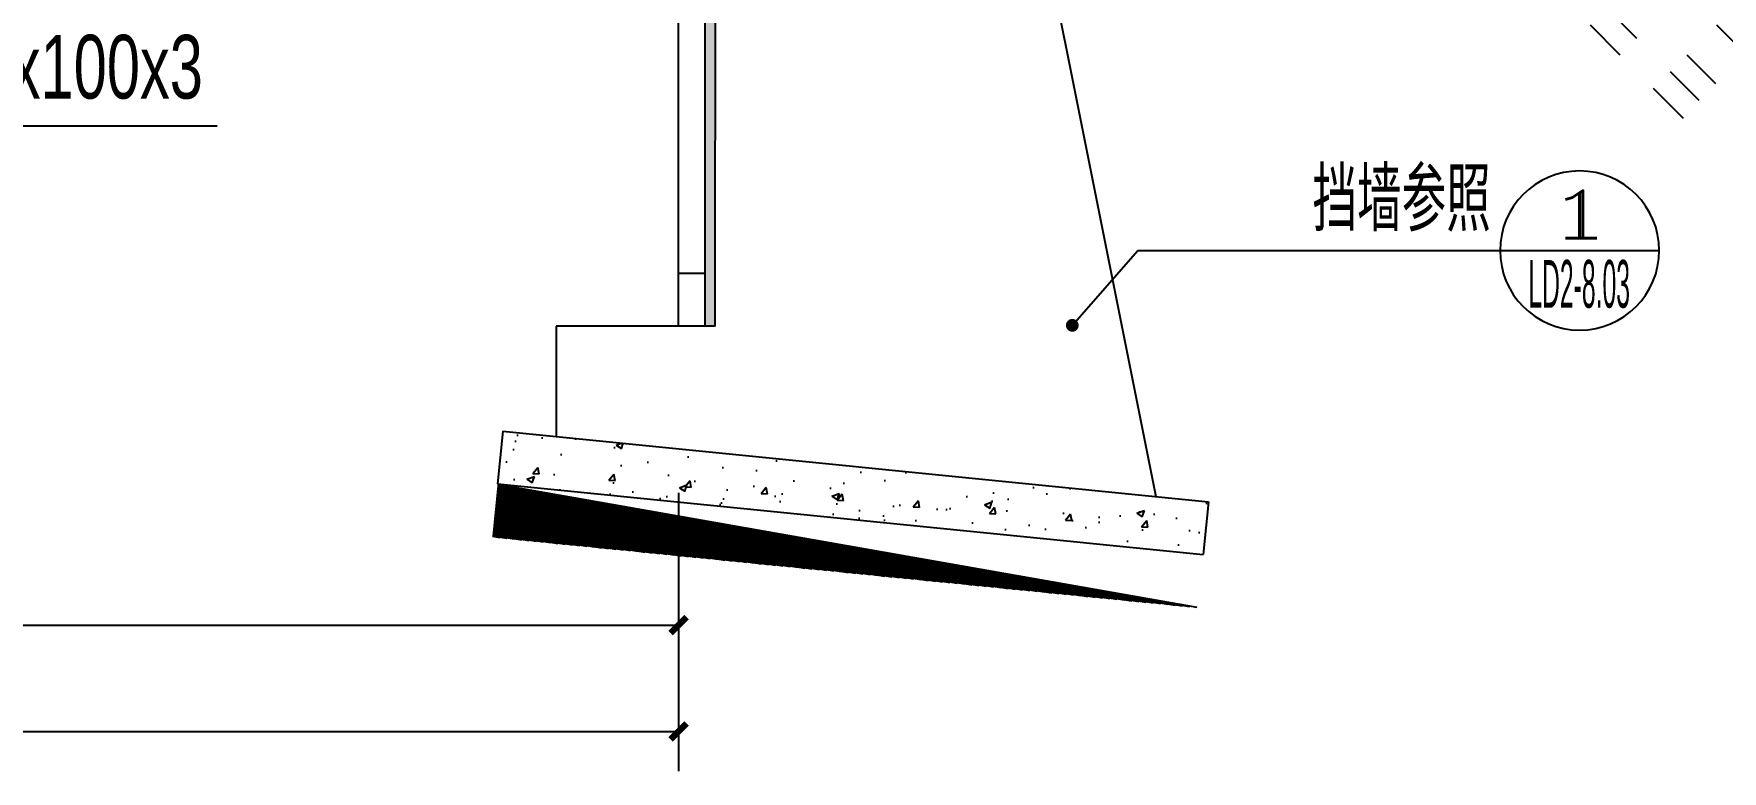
# Model space of a CAD drawing. Extents: x 1332 to 175445, y 256143 to 386027.
# Drawn here: x 109453 to 112635, y 271117 to 272507 of the extents above; entities that cross this region are included whole.
import ezdxf
from ezdxf.enums import TextEntityAlignment as Align

# ---------------------------------------------------------------- set-up
doc = ezdxf.new("R2010")
doc.units = 0
doc.header["$LTSCALE"] = 10
doc.header["$MEASUREMENT"] = 0
for name, color, linetype in [('-HD-轮廓线', 4, 'Continuous'), ('00-Palm-标注', 3, 'Continuous'), ('00-填充', 8, 'Continuous'), ('00-结构边线', 5, 'Continuous'), ('DIM_LEAD', 3, 'Continuous'), ('PUB_DIM', 3, 'Continuous'), ('PUB_TEXT', 7, 'Continuous')]:
    doc.layers.add(name, color=color, linetype=linetype)
doc.styles.add('_TCH_DIM_T3', font='SIMPLEX', dxfattribs={"width": 0.7058823529411765, "bigfont": 'GBCBIG'})
doc.styles.add('COMP', font='COMPLEX', dxfattribs={"bigfont": 'hztxt'})
doc.styles.add('PALMstyle', font='HAIWENRS', dxfattribs={"width": 0.7, "bigfont": 'HZTXT'})
doc.dimstyles.new('_TCH_ARCH&&30', dxfattribs={"dimtxt": 89.25, "dimasz": 30, "dimexe": 75, "dimexo": 90, "dimgap": 37.87500000000001, "dimtad": 1, "dimdec": 0, "dimrnd": 5, "dimzin": 0, "dimdsep": 46, "dimtxsty": '_TCH_DIM_T3', "dimblk": 'ARCHTICK', "dimcen": 0.09, "dimclrt": 7, "dimazin": 2, "dimtfac": 1, "dimtdec": 0, "dimtix": 1, "dimtmove": 2, "dimatfit": 3, "dimfxl": 0, "dimtolj": 1, "dimtzin": 0, "dimarcsym": 0})

# ---------------------------------------------------------------- blocks, each defined once
blk = doc.blocks.new('索引号')
at = {"color": 2}
blk.add_line((5, 0), (-5, 0), dxfattribs=at)
blk.add_circle((0, 0), 5, dxfattribs=at)
for tag, style, width, p, p2 in [('A', 'COMP', 1.695907731544543, (-2.171317415701196, 0.7671952648888691), (2.189588179699058, 0.7671952648888691)), ('LD1.01', 'PALMstyle', 0.559607883008701, (-3.162984348371538, -3.59308998722554), (3.229459545997088, -3.59308998722554))]:
    blk.add_attdef(tag, text='', height=3, dxfattribs=dict(style=style, width=width)).set_placement(p, p2, align=Align.FIT)
blk = doc.blocks.new('_ArchTick')
at = {"color": 0, "linetype": 'ByBlock', "const_width": 0.4}
blk.add_lwpolyline([(-0.5, -0.5), (0.5, 0.5)], dxfattribs=at)
blk = doc.blocks.new('*D272')
at = {"layer": 'Defpoints', "color": 0, "transparency": 16777216}
for p in [(104168.5285763976, 271731.3993427372), (110668.5286009171, 271731.3993433047), (110668.5286009171, 271392.0128424105)]:
    blk.add_point(p, dxfattribs=at)
at = {"layer": 'PUB_DIM', "color": 0, "lineweight": -2, "transparency": 16777216}
for p, q in [((104168.5285763976, 271641.3993427372), (104168.5285763976, 271317.0128424105)), ((110668.5286009171, 271641.3993433047), (110668.5286009171, 271317.0128424105)), ((104168.5285763976, 271392.0128424105), (110668.5286009171, 271392.0128424105))]:
    blk.add_line(p, q, dxfattribs=at)
at = {"layer": 'PUB_DIM', "color": 0, "lineweight": -2, "transparency": 16777216, "xscale": 30, "yscale": 30, "zscale": 30, "rotation": 180}
blk.add_blockref('_ArchTick', (104168.5285763976, 271392.0128424105), dxfattribs=at)
at = {"layer": 'PUB_DIM', "color": 0, "lineweight": -2, "transparency": 16777216, "xscale": 30, "yscale": 30, "zscale": 30}
blk.add_blockref('_ArchTick', (110668.5286009171, 271392.0128424105), dxfattribs=at)
at = {"layer": 'PUB_DIM', "color": 7, "transparency": 16777216, "insert": (107418.5285886573, 271474.5128424105), "char_height": 89.25, "attachment_point": 5, "style": '_TCH_DIM_T3'}
blk.add_mtext('\\A1;6500', dxfattribs=at)
blk = doc.blocks.new('*D274')
at = {"layer": 'Defpoints', "color": 0, "transparency": 16777216}
for p in [(102168.5285764388, 271464.226016671), (110668.5286009268, 271464.2260174132), (110668.5286009268, 271191.6029458386)]:
    blk.add_point(p, dxfattribs=at)
at = {"layer": 'PUB_DIM', "color": 0, "lineweight": -2, "transparency": 16777216}
for p, q in [((102168.5285764388, 271374.226016671), (102168.5285764388, 271116.6029458386)), ((110668.5286009268, 271374.2260174132), (110668.5286009268, 271116.6029458386)), ((102168.5285764388, 271191.6029458386), (110668.5286009268, 271191.6029458386))]:
    blk.add_line(p, q, dxfattribs=at)
at = {"layer": 'PUB_DIM', "color": 0, "lineweight": -2, "transparency": 16777216, "xscale": 30, "yscale": 30, "zscale": 30, "rotation": 180}
blk.add_blockref('_ArchTick', (102168.5285764388, 271191.6029458386), dxfattribs=at)
at = {"layer": 'PUB_DIM', "color": 0, "lineweight": -2, "transparency": 16777216, "xscale": 30, "yscale": 30, "zscale": 30}
blk.add_blockref('_ArchTick', (110668.5286009268, 271191.6029458386), dxfattribs=at)
at = {"layer": 'PUB_DIM', "color": 7, "transparency": 16777216, "insert": (106418.5285886828, 271274.1029458386), "char_height": 89.25, "attachment_point": 5, "style": '_TCH_DIM_T3'}
blk.add_mtext('\\A1;8500', dxfattribs=at)
blk = doc.blocks.new('*D297')
at = {"layer": 'Defpoints', "color": 0, "transparency": 16777216}
for p in [(110573.1585299621, 273258.5775365095), (103380.9181869244, 272924.3939095163), (110589.295180069, 272911.2874345249)]:
    blk.add_point(p, dxfattribs=at)
at = {"layer": 'PUB_DIM', "color": 0, "lineweight": -2, "transparency": 16777216}
for p, q in [((110577.3358253056, 273168.6745320903), (110592.7762595219, 272836.3682641755)), ((103397.0548370313, 272577.1038075316), (110589.295180069, 272911.2874345249)), ((103385.0954822679, 272834.490905097), (103400.5359164842, 272502.1846371822))]:
    blk.add_line(p, q, dxfattribs=at)
at = {"layer": 'PUB_DIM', "color": 0, "lineweight": -2, "transparency": 16777216, "xscale": 30, "yscale": 30, "zscale": 30}
for p, rotation in [((110589.295180069, 272911.2874345249), 2.660304574892872), ((103397.0548370313, 272577.1038075316), 182.6603045748928)]:
    blk.add_blockref('_ArchTick', p, dxfattribs=dict(at, rotation=rotation))
at = {"layer": 'PUB_DIM', "color": 7, "transparency": 16777216, "insert": (106989.3458211519, 272826.6067084126), "char_height": 89.25, "attachment_point": 5, "rotation": 2.660304574892872, "style": '_TCH_DIM_T3'}
blk.add_mtext('\\A1;7200', dxfattribs=at)

msp = doc.modelspace()

# ---------------------------------------------------------------- hatches: boundary and pattern name
at = {"layer": '00-填充'}
h = msp.add_hatch(dxfattribs=at)
h.set_pattern_fill('AR-SAND', color=256, scale=10, style=0)
h.set_pattern_definition([(37.50000000000001, (1348.528583469633, 271955.548251805), (-0.8000156479920251, 24.47066186646712), [0, -19.304, 0, -21.59, 0, -20.6375]), (7.499999999999999, (1348.528583469633, 271955.548251805), (22.47616415690013, 35.84125502841771), [0, -10.414, 0, -17.399, 0, -6.6675]), (327.5, (1332.907585087065, 271955.548251805), (39.5496185120729, 0.071859233927285), [0, -6.35, 0, -22.86, 0, -29.845]), (317.5, (1332.907585087065, 271955.548251805), (38.17782262361487, 11.14646616286081), [0, -3.175, 0, -14.986, 0, -17.145])])
h.paths.add_polyline_path([(110968.5286011149, 273555.5615019175), (110968.5286049296, 273535.5615014407), (110737.5535797526, 273535.5615019175), (110737.5535797526, 271955.548251805), (110718.5286049296, 271955.5615016791), (110718.5286011149, 273555.5615019175)])
h = msp.add_hatch(dxfattribs=at)
h.set_pattern_fill('混凝土', color=256, scale=20, style=0)
h.set_pattern_definition([(49.99999999999999, (-2795.811416682955, 271663.8363758895), (143.4520365201507, -12.55042699651902), [15, -165]), (355, (-2795.811416682955, 271663.8363758895), (-27.7502667226, 150.4384267400024), [12, -132]), (100.4514, (-2783.857082423921, 271662.7905079696), (115.7018763428043, 137.8879084121907), [12.748038, -140.2284224]), (46.18420000000002, (-2795.811416682955, 271703.8363758895), (213.4482097251289, -33.10380286580362), [22.49999999999992, -247.4999999999994]), (96.6356, (-2778.024066982027, 271701.0777146193), (186.9325411097407, 194.8235741800883), [19.1220576, -210.3426]), (351.1842, (-2795.811416682955, 271703.8363758895), (186.9323890267254, 194.8237201850649), [18, -198]), (21, (-2775.811416682955, 271693.8363758895), (119.3814104236923, -80.52377813306776), [15, -165]), (326.0000000000001, (-2775.811416682955, 271693.8363758895), (48.66306638431634, 145.0300090093706), [12, -132]), (71.4514, (-2765.862968501802, 271687.1260544631), (168.044525716298, 64.50609934199048), [12.748038, -140.2284224]), (37.50000000000001, (-2795.811416682955, 271663.8363758895), (2.431971063458134, 66.5787707662623), [0, -130.4, 0, -134, 0, -132.5]), (7.499999999999999, (-2795.811416682955, 271663.8363758895), (52.61390748842972, 78.88234237647205), [0, -76.39999999999999, 0, -127.4, 0, -50.5]), (327.5, (-2840.411415157076, 271663.8363758895), (106.7644872344818, -4.510974346875951), [0, -50, 0, -156, 0, -207]), (317.5, (-2860.411415157076, 271663.8363758895), (116.6372338684772, 20.02099646646354), [0, -65, 0, -103.6, 0, -147])])
h.paths.add_polyline_path([(110337.3828224589, 271757.4776150557), (111667.2819923808, 271624.4876953933), (111657.3316215922, 271524.9839774939), (110327.4324516703, 271657.9738962027)])
h = msp.add_hatch(dxfattribs=at)
h.set_pattern_fill('夯实土壤', color=256, scale=30, style=0)
h.set_pattern_definition([(45, (33598708675.01163, 2716483500.993154), (-119.2182033080519, 119.2182033080519), []), (45, (33598708738.01163, 2716483500.993154), (-119.2182033080519, 119.2182033080519), []), (45, (33598708801.01163, 2716483500.993154), (-119.2182033080519, 119.2182033080519), []), (135, (33598708675.01163, 2716483500.993154), (-119.2182033080519, -119.2182033080519), [79.5, -89.10000000000001]), (135, (33598708706.51163, 2716483532.493154), (-119.2182033080519, -119.2182033080519), [79.5, -89.10000000000001]), (135, (33598708738.01163, 2716483563.993154), (-119.2182033080519, -119.2182033080519), [79.5, -89.10000000000001])])
h.paths.add_polyline_path([(110327.4324516703, 271657.9738962027), (111657.3316215922, 271524.9839817855), (111647.3812508036, 271425.4802629325), (110317.4820808818, 271558.4701802108)])

# ---------------------------------------------------------------- linework, layer by layer
at = {"layer": '-HD-轮廓线'}
for points in [[(110668.5286011149, 271956.5602542731), (110668.5286011149, 273605.5615016791), (112635.4247200645, 273605.5615016791)], [(110718.5286011149, 271956.5602542731), (110718.5286011149, 273555.5615016791)], [(110668.5284141948, 272055.5615016791), (110718.5286011149, 272055.5615016791)]]:
    msp.add_lwpolyline(points, dxfattribs=at)
at = {"layer": '00-结构边线'}
for p, q in [((110737.553587382, 271955.5615016791), (110437.553587382, 271955.5615016791)), ((110337.3828224589, 271757.4776164863), (111667.2819923808, 271624.4876963469)), ((110327.4324516703, 271657.9738976333), (111657.3316215922, 271524.9839774939))]:
    msp.add_line(p, q, dxfattribs=at)
for points in [[(110737.553587382, 271955.5615016791), (110738.5286011149, 273355.5615016791)], [(111223.553587382, 273355.5615016791), (111567.778273051, 271634.4380699965)], [(110437.553587382, 271955.5615016791), (110437.553587382, 271747.4579393241)], [(110337.3828224589, 271757.4776150557), (110327.4324516703, 271657.9738962027)], [(111667.2819923808, 271624.4876963469), (111657.3316215922, 271524.9839774939)]]:
    msp.add_lwpolyline(points, dxfattribs=at)
at = {"layer": 'DIM_LEAD'}
for p, q in [((108566.4898421199, 272333.322608128), (109798.9616499176, 272333.322608128)), ((111410.5169264872, 271957.0071809749), (111534.1489384491, 272098.0209125374)), ((111534.1489384491, 272098.0209125374), (112216.7210447043, 272098.0209125374))]:
    msp.add_line(p, q, dxfattribs=at)
at = {"layer": 'DIM_LEAD', "const_width": 12}
msp.add_lwpolyline([(111406.5614613048, 271952.4956075031, 1), (111414.4723916695, 271961.5187544466, 1)], format="xyb", close=True, dxfattribs=at)

# ---------------------------------------------------------------- block references
at = {"layer": '00-Palm-标注', "color": 7}
ref = msp.add_blockref('索引号', (112366.7210447043, 272098.0209125374), dxfattribs=dict(at, xscale=-30, yscale=30, zscale=30))
ref.add_attrib('A', '1', dxfattribs={"layer": '0', "color": 7, "height": 90, "style": 'COMP', "width": 3.39181546309135}).set_placement((112301.0333993137, 272121.0367704835), (112431.8605671758, 272121.0367704835), align=Align.FIT)
ref.add_attrib('LD1.01', 'LD2-8.03', dxfattribs={"layer": '0', "color": 7, "height": 90, "style": 'PALMstyle', "width": 0.302345319327936}).set_placement((112269.8372583245, 271990.2282129191), (112461.6105751554, 271990.2282129191), align=Align.FIT)

# ---------------------------------------------------------------- texts
at = {"layer": 'PUB_TEXT', "style": 'PALMstyle', "width": 0.7}
for s, p in [('70x100x3', (109284.8078037637, 272384.4407183642)), ('挡墙参照', (111863.2407297437, 272134.0209125374))]:
    msp.add_text(s, height=120, dxfattribs=at).set_placement(p)

# ---------------------------------------------------------------- dimensions: what is measured, and where the dimension line sits
at = {"layer": 'PUB_DIM'}
for p1, p2, distance, picture, middle in [((103380.9181869244, 272924.3939095163), (110573.1585299621, 273258.5775365096), -347.66479029837006, '*D297', (106989.3458211519, 272826.6067084126)), ((104168.5285763976, 271731.3993427372), (110668.5286009171, 271731.3993433047), -339.3865008942085, '*D272', (107418.5285886573, 271474.5128424105)), ((102168.5285764388, 271464.226016671), (110668.5286009268, 271464.2260174132), -272.62307157460606, '*D274', (106418.5285886828, 271274.1029458386))]:
    dim = msp.add_aligned_dim(p1=p1, p2=p2, distance=distance, dimstyle='_TCH_ARCH&&30', dxfattribs=at)
    dim.commit()
    dim.dimension.update_dxf_attribs({"geometry": picture, "text_midpoint": middle})

doc.saveas('drawing.dxf')
